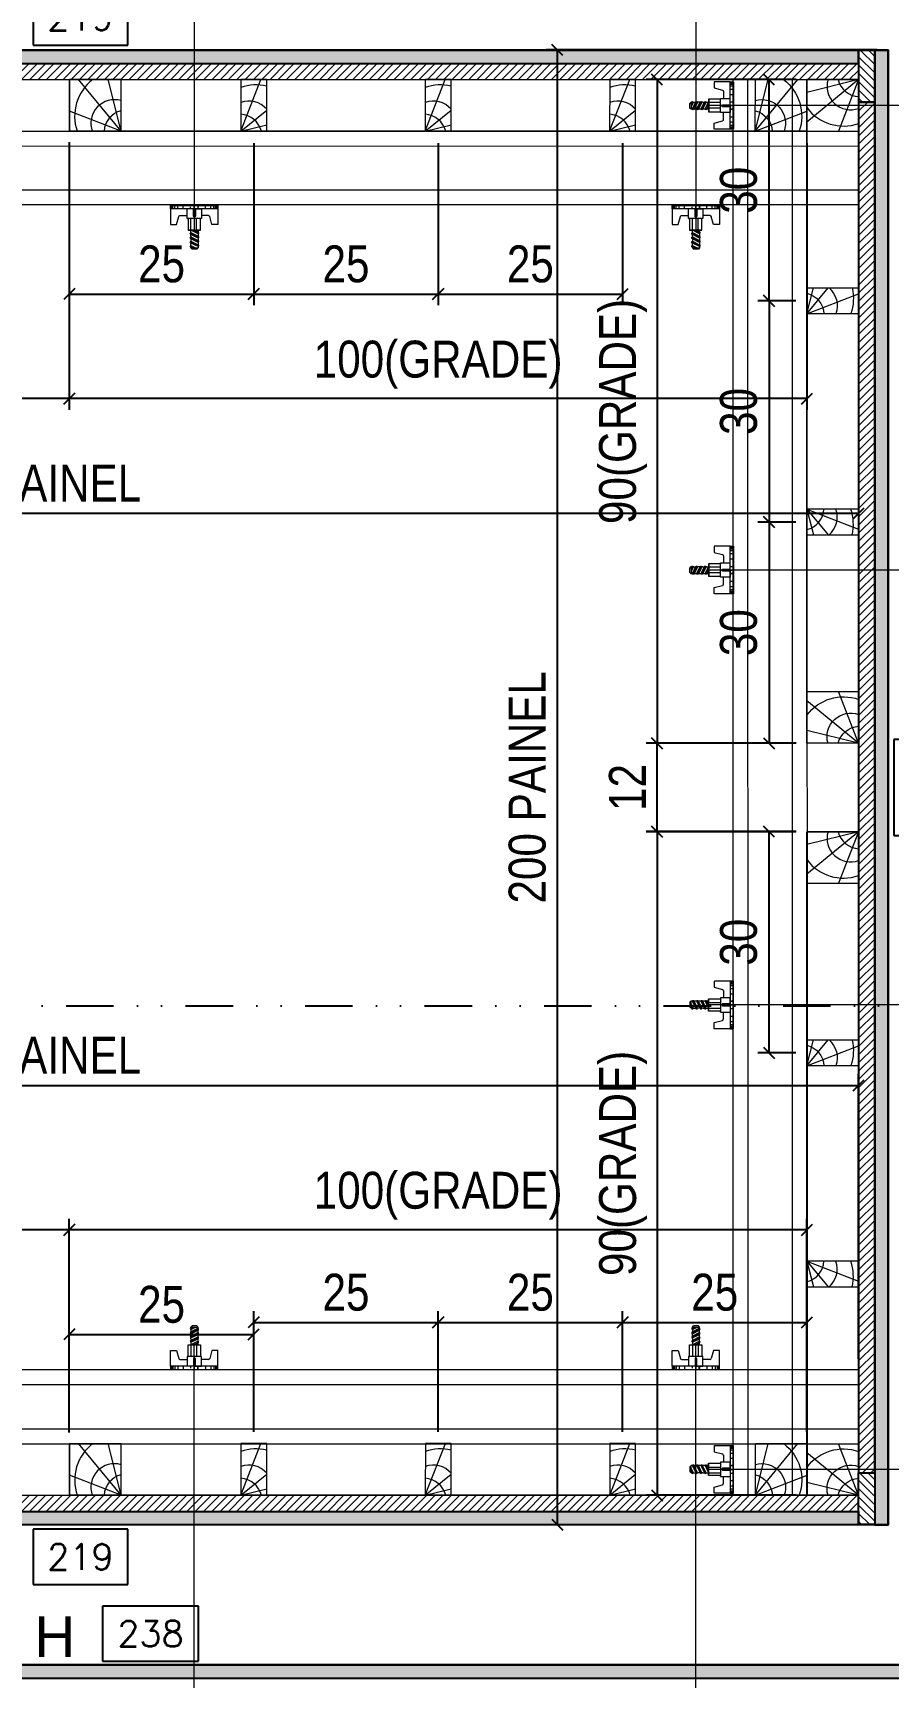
# Model space of a CAD drawing. Extents: x 13741 to 27878, y -21631 to 6985.
# Drawn here: x 15084.7 to 15309.8, y -8618.2 to -8185.3 of the extents above; entities that cross this region are included whole.
import ezdxf
from ezdxf.enums import TextEntityAlignment as Align

# ---------------------------------------------------------------- set-up
doc = ezdxf.new("R2010")
doc.units = 0
doc.linetypes.add('DIVIDE2', pattern=[0.625, 0.25, -0.125, 0, -0.125, 0, -0.125])
for name, color, linetype in [('CHAPA', 1, 'Continuous'), ('COTA', 241, 'Continuous'), ('F-PILARES-S', 170, 'Continuous'), ('MEIO_PONT', 93, 'Continuous'), ('Nível', 160, 'Continuous'), ('SARRAFO', 251, 'Continuous'), ('TEXTO_GERAL', 7, 'Continuous')]:
    doc.layers.add(name, color=color, linetype=linetype)
for name, color, linetype, lineweight in [('Hachura', 251, 'Continuous', 9), ('Madeira', 126, 'Continuous', 18), ('Perfil Metálico', 224, 'Continuous', 18)]:
    doc.layers.add(name, color=color, linetype=linetype, lineweight=lineweight)
doc.styles.add('ARIAL', font='arial.ttf')
doc.styles.add('COTA TECNICA 2X', font='techl___.ttf', dxfattribs={"height": 10})
doc.styles.add('ROMANS', font='romans.shx')
doc.dimstyles.new('SECAO PILAR', dxfattribs={"dimtxt": 10, "dimasz": 3, "dimexe": 3, "dimexo": 3, "dimgap": 3, "dimtad": 1, "dimdec": 1, "dimlfac": 0.5, "dimzin": 12, "dimdsep": 46, "dimtxsty": 'COTA TECNICA 2X', "dimblk1": 'OBLIQUE', "dimblk2": 'OBLIQUE', "dimsah": 1, "dimcen": 0.9, "dimclrd": 256, "dimclre": 256, "dimclrt": 256, "dimadec": 1, "dimazin": 3, "dimtfac": 1, "dimtdec": 1, "dimtmove": 0, "dimatfit": 3, "dimfxl": 1, "dimtolj": 1, "dimtzin": 12, "dimarcsym": 0})
doc.dimstyles.new('SECÇÃO 2', dxfattribs={"dimtxt": 7, "dimasz": 6, "dimexe": 0.18, "dimexo": 2, "dimgap": -4, "dimtad": 3, "dimdec": 1, "dimlfac": 0.5, "dimzin": 12, "dimdsep": 46, "dimtxsty": 'ROMANS', "dimblk": 'ARCHTICK', "dimcen": 0.09, "dimse1": 1, "dimse2": 1, "dimsd1": 1, "dimsd2": 1, "dimclrd": 180, "dimclre": 5, "dimclrt": 1, "dimadec": 0, "dimazin": 3, "dimtfac": 1, "dimtdec": 1, "dimtofl": 0, "dimtmove": 0, "dimatfit": 3, "dimldrblk": 'ARCHTICK', "dimfxl": 1, "dimtolj": 1, "dimtzin": 0, "dimarcsym": 0})
pattern_1 = [(45, (7214.9606, 1533.2216), (-1.122532, 1.122532), [])]
pattern_2 = [(315, (23103.3519, -10607.3856), (1.12253202, 1.12253202), [])]

# ---------------------------------------------------------------- blocks, each defined once
blk = doc.blocks.new('*D292')
at = {"layer": 'COTA', "color": 180, "lineweight": -2, "transparency": 16777216}
for p, q in [((23223.6, -159.29), (23197.93, -159.29)), ((23197.93, -159.29), (23197.93, -174.29)), ((23223.6, -174.29), (23223.6, -159.29)), ((23197.93, -174.29), (23223.6, -174.29))]:
    blk.add_line(p, q, dxfattribs=at)
at = {"layer": 'Defpoints', "color": 0, "transparency": 16777216}
for p in [(22991.77, -175.61), (22991.77, -178.29), (23429.77, -175.61)]:
    blk.add_point(p, dxfattribs=at)
at = {"layer": 'COTA', "color": 1, "transparency": 16777216, "insert": (23210.77, -166.79), "char_height": 7, "attachment_point": 5, "style": 'ROMANS'}
blk.add_mtext('\\A1;219', dxfattribs=at)
blk = doc.blocks.new('_ArchTick')
at = {"color": 0, "linetype": 'ByBlock', "const_width": 0.15}
blk.add_lwpolyline([(-0.5, -0.5), (0.5, 0.5)], dxfattribs=at)
blk = doc.blocks.new('*D294')
at = {"layer": 'COTA', "color": 180, "lineweight": -2, "transparency": 16777216}
for p, q in [((23446.3, -362.61), (23431.3, -362.61)), ((23431.3, -362.61), (23431.3, -388.61)), ((23446.3, -388.61), (23446.3, -362.61)), ((23431.3, -388.61), (23446.3, -388.61))]:
    blk.add_line(p, q, dxfattribs=at)
at = {"layer": 'Defpoints', "color": 0, "transparency": 16777216}
for p in [(23429.77, -175.61), (23429.77, -575.61), (23450.3, -575.61)]:
    blk.add_point(p, dxfattribs=at)
at = {"layer": 'COTA', "color": 1, "transparency": 16777216, "insert": (23438.8, -375.61), "char_height": 7, "attachment_point": 5, "rotation": 90, "style": 'ROMANS'}
blk.add_mtext('\\A1;200', dxfattribs=at)
blk = doc.blocks.new('*D296')
at = {"layer": 'COTA', "color": 180, "lineweight": -2, "transparency": 16777216}
for p, q in [((23242.77, -597.65), (23216.77, -597.65)), ((23216.77, -597.65), (23216.77, -612.65)), ((23242.77, -612.65), (23242.77, -597.65)), ((23216.77, -612.65), (23242.77, -612.65))]:
    blk.add_line(p, q, dxfattribs=at)
at = {"layer": 'Defpoints', "color": 0, "transparency": 16777216}
for p in [(22991.77, -613.61), (23467.77, -613.61), (23467.77, -616.65)]:
    blk.add_point(p, dxfattribs=at)
at = {"layer": 'COTA', "color": 1, "transparency": 16777216, "insert": (23229.77, -605.15), "char_height": 7, "attachment_point": 5, "style": 'ROMANS'}
blk.add_mtext('\\A1;238', dxfattribs=at)
blk = doc.blocks.new('*D297')
at = {"layer": 'COTA', "color": 180, "lineweight": -2, "transparency": 16777216}
for p, q in [((23223.6, -576.81), (23197.93, -576.81)), ((23197.93, -576.81), (23197.93, -591.81)), ((23223.6, -591.81), (23223.6, -576.81)), ((23197.93, -591.81), (23223.6, -591.81))]:
    blk.add_line(p, q, dxfattribs=at)
at = {"layer": 'Defpoints', "color": 0, "transparency": 16777216}
for p in [(22991.77, -575.61), (23429.77, -575.61), (23429.77, -595.81)]:
    blk.add_point(p, dxfattribs=at)
at = {"layer": 'COTA', "color": 1, "transparency": 16777216, "insert": (23210.77, -584.31), "char_height": 7, "attachment_point": 5, "style": 'ROMANS'}
blk.add_mtext('\\A1;219', dxfattribs=at)
blk = doc.blocks.new('PONTALETE')
at = {"layer": 'Madeira'}
for q in [(2.71, 7), (7, 5.76), (7, 1.74)]:
    blk.add_line((0, 0), q, dxfattribs=at)
blk.add_lwpolyline([(0, 0), (7, 0), (7, 7), (0, 7)], close=True, dxfattribs=at)
for centre, radius, start, end in [((2.04, 0.06), 6.23, 37.2818, 109.0913), ((1.09, 0.9), 3.19, 343.603, 109.9847), ((-0.21, -0.78), 3.09, 14.6322, 86.0383)]:
    blk.add_arc(centre, radius, start, end, dxfattribs=at)
blk = doc.blocks.new('MEIO PONTALETE')
at = {"layer": 'Madeira'}
for q in [(2.71, 7), (3.5, 2.88), (3.5, 0.87)]:
    blk.add_line((0, 0), q, dxfattribs=at)
blk.add_lwpolyline([(0, 0), (3.5, 0), (3.5, 7), (0, 7)], close=True, dxfattribs=at)
for centre, radius, start, end in [((2.04, 0.06), 6.23, 76.4499, 109.0913), ((1.09, 0.9), 3.19, 40.9063, 109.9847), ((-0.21, -0.78), 3.09, 14.6322, 86.0383)]:
    blk.add_arc(centre, radius, start, end, dxfattribs=at)
blk = doc.blocks.new('_Oblique')
at = {"color": 0, "linetype": 'ByBlock', "lineweight": -2}
blk.add_line((-0.5, -0.5), (0.5, 0.5), dxfattribs=at)
blk = doc.blocks.new('*D847')
at = {"layer": 'COTA', "lineweight": -2, "transparency": 16777216}
for p, q in [((50.12, 558.99), (50.12, 455.37)), ((502.22, 538.98), (502.22, 455.37)), ((50.12, 458.37), (502.22, 458.37))]:
    blk.add_line(p, q, dxfattribs=at)
at = {"layer": 'Defpoints', "color": 0, "transparency": 16777216}
for p in [(50.12, 561.99), (502.22, 541.98), (502.22, 458.37)]:
    blk.add_point(p, dxfattribs=at)
at = {"layer": 'COTA', "lineweight": -2, "transparency": 16777216, "xscale": 3, "yscale": 3, "zscale": 3, "rotation": 180}
blk.add_blockref('_Oblique', (50.12, 458.37), dxfattribs=at)
at = {"layer": 'COTA', "lineweight": -2, "transparency": 16777216, "xscale": 3, "yscale": 3, "zscale": 3}
blk.add_blockref('_Oblique', (502.22, 458.37), dxfattribs=at)
at = {"layer": 'COTA', "transparency": 16777216, "insert": (276.17, 466.47), "char_height": 10, "attachment_point": 5, "style": 'COTA TECNICA 2X'}
blk.add_mtext('\\A1;226 PAINEL', dxfattribs=at)
blk = doc.blocks.new('*D852')
at = {"layer": 'COTA', "lineweight": -2, "transparency": 16777216}
for p, q in [((288.19, 558.76), (288.19, 514.83)), ((338.21, 558.75), (338.21, 514.83)), ((288.19, 517.83), (338.21, 517.83))]:
    blk.add_line(p, q, dxfattribs=at)
at = {"layer": 'Defpoints', "color": 0, "transparency": 16777216}
for p in [(288.19, 561.76), (338.21, 561.75), (338.21, 517.83)]:
    blk.add_point(p, dxfattribs=at)
at = {"layer": 'COTA', "lineweight": -2, "transparency": 16777216, "xscale": 3, "yscale": 3, "zscale": 3, "rotation": 180}
blk.add_blockref('_Oblique', (288.19, 517.83), dxfattribs=at)
at = {"layer": 'COTA', "lineweight": -2, "transparency": 16777216, "xscale": 3, "yscale": 3, "zscale": 3}
blk.add_blockref('_Oblique', (338.21, 517.83), dxfattribs=at)
at = {"layer": 'COTA', "transparency": 16777216, "insert": (313.2, 525.94), "char_height": 10, "attachment_point": 5, "style": 'COTA TECNICA 2X'}
blk.add_mtext('\\A1;25', dxfattribs=at)
blk = doc.blocks.new('*D853')
at = {"layer": 'COTA', "lineweight": -2, "transparency": 16777216}
for p, q in [((338.21, 558.75), (338.21, 514.83)), ((388.21, 558.75), (388.21, 514.83)), ((338.21, 517.83), (388.21, 517.83))]:
    blk.add_line(p, q, dxfattribs=at)
at = {"layer": 'Defpoints', "color": 0, "transparency": 16777216}
for p in [(338.21, 561.75), (388.21, 561.75), (388.21, 517.83)]:
    blk.add_point(p, dxfattribs=at)
at = {"layer": 'COTA', "lineweight": -2, "transparency": 16777216, "xscale": 3, "yscale": 3, "zscale": 3, "rotation": 180}
blk.add_blockref('_Oblique', (338.21, 517.83), dxfattribs=at)
at = {"layer": 'COTA', "lineweight": -2, "transparency": 16777216, "xscale": 3, "yscale": 3, "zscale": 3}
blk.add_blockref('_Oblique', (388.21, 517.83), dxfattribs=at)
at = {"layer": 'COTA', "transparency": 16777216, "insert": (363.21, 525.94), "char_height": 10, "attachment_point": 5, "style": 'COTA TECNICA 2X'}
blk.add_mtext('\\A1;25', dxfattribs=at)
blk = doc.blocks.new('*D854')
at = {"layer": 'COTA', "lineweight": -2, "transparency": 16777216}
for p, q in [((388.21, 558.75), (388.21, 514.83)), ((438.21, 558.75), (438.21, 514.83)), ((388.21, 517.83), (438.21, 517.83))]:
    blk.add_line(p, q, dxfattribs=at)
at = {"layer": 'Defpoints', "color": 0, "transparency": 16777216}
for p in [(388.21, 561.75), (438.21, 561.75), (438.21, 517.83)]:
    blk.add_point(p, dxfattribs=at)
at = {"layer": 'COTA', "lineweight": -2, "transparency": 16777216, "xscale": 3, "yscale": 3, "zscale": 3, "rotation": 180}
blk.add_blockref('_Oblique', (388.21, 517.83), dxfattribs=at)
at = {"layer": 'COTA', "lineweight": -2, "transparency": 16777216, "xscale": 3, "yscale": 3, "zscale": 3}
blk.add_blockref('_Oblique', (438.21, 517.83), dxfattribs=at)
at = {"layer": 'COTA', "transparency": 16777216, "insert": (413.21, 525.94), "char_height": 10, "attachment_point": 5, "style": 'COTA TECNICA 2X'}
blk.add_mtext('\\A1;25', dxfattribs=at)
blk = doc.blocks.new('*D855')
at = {"layer": 'COTA', "lineweight": -2, "transparency": 16777216}
for p, q in [((288.19, 558.76), (288.19, 486.45)), ((488.2, 558.74), (488.2, 486.45)), ((488.2, 489.45), (288.19, 489.45))]:
    blk.add_line(p, q, dxfattribs=at)
at = {"layer": 'Defpoints', "color": 0, "transparency": 16777216}
for p in [(288.19, 561.76), (488.2, 561.74), (288.19, 489.45)]:
    blk.add_point(p, dxfattribs=at)
at = {"layer": 'COTA', "lineweight": -2, "transparency": 16777216, "xscale": 3, "yscale": 3, "zscale": 3, "rotation": 180}
blk.add_blockref('_Oblique', (288.19, 489.45), dxfattribs=at)
at = {"layer": 'COTA', "lineweight": -2, "transparency": 16777216, "xscale": 3, "yscale": 3, "zscale": 3}
blk.add_blockref('_Oblique', (488.2, 489.45), dxfattribs=at)
at = {"layer": 'COTA', "transparency": 16777216, "insert": (388.19, 498.67), "char_height": 10, "attachment_point": 5, "style": 'COTA TECNICA 2X'}
blk.add_mtext('\\A1;100(GRADE)', dxfattribs=at)
blk = doc.blocks.new('*D301')
at = {"layer": 'COTA', "lineweight": -2, "transparency": 16777216}
for p, q in [((23169.75, -200.58), (23169.75, -273.14)), ((23207.74, -200.61), (23207.74, -273.14)), ((23207.74, -270.14), (23169.75, -270.14))]:
    blk.add_line(p, q, dxfattribs=at)
at = {"layer": 'Defpoints', "color": 0, "transparency": 16777216}
for p in [(23169.75, -197.58), (23207.74, -197.61), (23169.75, -270.14)]:
    blk.add_point(p, dxfattribs=at)
at = {"layer": 'COTA', "lineweight": -2, "transparency": 16777216, "xscale": 3, "yscale": 3, "zscale": 3, "rotation": 180}
blk.add_blockref('_Oblique', (23169.75, -270.14), dxfattribs=at)
at = {"layer": 'COTA', "lineweight": -2, "transparency": 16777216, "xscale": 3, "yscale": 3, "zscale": 3}
blk.add_blockref('_Oblique', (23207.74, -270.14), dxfattribs=at)
at = {"layer": 'COTA', "transparency": 16777216, "insert": (23188.74, -262.06), "char_height": 10, "attachment_point": 5, "style": 'COTA TECNICA 2X'}
blk.add_mtext('\\A1;19', dxfattribs=at)
blk = doc.blocks.new('*D867')
at = {"layer": 'COTA', "lineweight": -2, "transparency": 16777216}
for p, q in [((50.12, 208.98), (50.12, 306.18)), ((502.22, 228.98), (502.22, 306.18)), ((50.12, 303.18), (502.22, 303.18))]:
    blk.add_line(p, q, dxfattribs=at)
at = {"layer": 'Defpoints', "color": 0, "transparency": 16777216}
for p in [(502.22, 303.18), (502.22, 225.98), (50.12, 205.98)]:
    blk.add_point(p, dxfattribs=at)
at = {"layer": 'COTA', "lineweight": -2, "transparency": 16777216, "xscale": 3, "yscale": 3, "zscale": 3, "rotation": 180}
blk.add_blockref('_Oblique', (50.12, 303.18), dxfattribs=at)
at = {"layer": 'COTA', "lineweight": -2, "transparency": 16777216, "xscale": 3, "yscale": 3, "zscale": 3}
blk.add_blockref('_Oblique', (502.22, 303.18), dxfattribs=at)
at = {"layer": 'COTA', "transparency": 16777216, "insert": (276.17, 311.28), "char_height": 10, "attachment_point": 5, "style": 'COTA TECNICA 2X'}
blk.add_mtext('\\A1;226 PAINEL', dxfattribs=at)
blk = doc.blocks.new('*D873')
at = {"layer": 'COTA', "lineweight": -2, "transparency": 16777216}
for p, q in [((288.19, 209.21), (288.19, 238.61)), ((338.21, 209.21), (338.21, 238.61)), ((288.19, 235.61), (338.21, 235.61))]:
    blk.add_line(p, q, dxfattribs=at)
at = {"layer": 'Defpoints', "color": 0, "transparency": 16777216}
for p in [(338.21, 235.61), (288.19, 206.21), (338.21, 206.21)]:
    blk.add_point(p, dxfattribs=at)
at = {"layer": 'COTA', "lineweight": -2, "transparency": 16777216, "xscale": 3, "yscale": 3, "zscale": 3, "rotation": 180}
blk.add_blockref('_Oblique', (288.19, 235.61), dxfattribs=at)
at = {"layer": 'COTA', "lineweight": -2, "transparency": 16777216, "xscale": 3, "yscale": 3, "zscale": 3}
blk.add_blockref('_Oblique', (338.21, 235.61), dxfattribs=at)
at = {"layer": 'COTA', "transparency": 16777216, "insert": (313.2, 243.72), "char_height": 10, "attachment_point": 5, "style": 'COTA TECNICA 2X'}
blk.add_mtext('\\A1;25', dxfattribs=at)
blk = doc.blocks.new('*D874')
at = {"layer": 'COTA', "lineweight": -2, "transparency": 16777216}
for p, q in [((338.21, 209.21), (338.21, 241.89)), ((388.21, 209.21), (388.21, 241.89)), ((338.21, 238.89), (388.21, 238.89))]:
    blk.add_line(p, q, dxfattribs=at)
at = {"layer": 'Defpoints', "color": 0, "transparency": 16777216}
for p in [(388.21, 238.89), (338.21, 206.21), (388.21, 206.21)]:
    blk.add_point(p, dxfattribs=at)
at = {"layer": 'COTA', "lineweight": -2, "transparency": 16777216, "xscale": 3, "yscale": 3, "zscale": 3, "rotation": 180}
blk.add_blockref('_Oblique', (338.21, 238.89), dxfattribs=at)
at = {"layer": 'COTA', "lineweight": -2, "transparency": 16777216, "xscale": 3, "yscale": 3, "zscale": 3}
blk.add_blockref('_Oblique', (388.21, 238.89), dxfattribs=at)
at = {"layer": 'COTA', "transparency": 16777216, "insert": (363.21, 247), "char_height": 10, "attachment_point": 5, "style": 'COTA TECNICA 2X'}
blk.add_mtext('\\A1;25', dxfattribs=at)
blk = doc.blocks.new('*D875')
at = {"layer": 'COTA', "lineweight": -2, "transparency": 16777216}
for p, q in [((388.21, 209.21), (388.21, 241.89)), ((438.21, 209.21), (438.21, 241.89)), ((388.21, 238.89), (438.21, 238.89))]:
    blk.add_line(p, q, dxfattribs=at)
at = {"layer": 'Defpoints', "color": 0, "transparency": 16777216}
for p in [(438.21, 238.89), (388.21, 206.21), (438.21, 206.21)]:
    blk.add_point(p, dxfattribs=at)
at = {"layer": 'COTA', "lineweight": -2, "transparency": 16777216, "xscale": 3, "yscale": 3, "zscale": 3, "rotation": 180}
blk.add_blockref('_Oblique', (388.21, 238.89), dxfattribs=at)
at = {"layer": 'COTA', "lineweight": -2, "transparency": 16777216, "xscale": 3, "yscale": 3, "zscale": 3}
blk.add_blockref('_Oblique', (438.21, 238.89), dxfattribs=at)
at = {"layer": 'COTA', "transparency": 16777216, "insert": (413.21, 247), "char_height": 10, "attachment_point": 5, "style": 'COTA TECNICA 2X'}
blk.add_mtext('\\A1;25', dxfattribs=at)
blk = doc.blocks.new('*D876')
at = {"layer": 'COTA', "lineweight": -2, "transparency": 16777216}
for p, q in [((288.19, 209.21), (288.19, 266.99)), ((488.2, 263.99), (288.19, 263.99)), ((488.2, 209.23), (488.2, 266.99))]:
    blk.add_line(p, q, dxfattribs=at)
at = {"layer": 'Defpoints', "color": 0, "transparency": 16777216}
for p in [(288.19, 263.99), (288.19, 206.21), (488.2, 206.23)]:
    blk.add_point(p, dxfattribs=at)
at = {"layer": 'COTA', "lineweight": -2, "transparency": 16777216, "xscale": 3, "yscale": 3, "zscale": 3, "rotation": 180}
blk.add_blockref('_Oblique', (288.19, 263.99), dxfattribs=at)
at = {"layer": 'COTA', "lineweight": -2, "transparency": 16777216, "xscale": 3, "yscale": 3, "zscale": 3}
blk.add_blockref('_Oblique', (488.2, 263.99), dxfattribs=at)
at = {"layer": 'COTA', "transparency": 16777216, "insert": (388.19, 273.22), "char_height": 10, "attachment_point": 5, "style": 'COTA TECNICA 2X'}
blk.add_mtext('\\A1;100(GRADE)', dxfattribs=at)
blk = doc.blocks.new('*D877')
at = {"layer": 'COTA', "lineweight": -2, "transparency": 16777216}
for p, q in [((438.21, 209.21), (438.21, 241.89)), ((488.2, 209.27), (488.2, 241.89)), ((438.21, 238.89), (488.2, 238.89))]:
    blk.add_line(p, q, dxfattribs=at)
at = {"layer": 'Defpoints', "color": 0, "transparency": 16777216}
for p in [(488.2, 238.89), (438.21, 206.21), (488.2, 206.27)]:
    blk.add_point(p, dxfattribs=at)
at = {"layer": 'COTA', "lineweight": -2, "transparency": 16777216, "xscale": 3, "yscale": 3, "zscale": 3, "rotation": 180}
blk.add_blockref('_Oblique', (438.21, 238.89), dxfattribs=at)
at = {"layer": 'COTA', "lineweight": -2, "transparency": 16777216, "xscale": 3, "yscale": 3, "zscale": 3}
blk.add_blockref('_Oblique', (488.2, 238.89), dxfattribs=at)
at = {"layer": 'COTA', "transparency": 16777216, "insert": (463.2, 247), "char_height": 10, "attachment_point": 5, "style": 'COTA TECNICA 2X'}
blk.add_mtext('\\A1;25', dxfattribs=at)
blk = doc.blocks.new('*D878')
at = {"layer": 'COTA', "lineweight": -2, "transparency": 16777216}
for p, q in [((250.19, 208.95), (250.19, 266.99)), ((288.19, 263.99), (250.19, 263.99)), ((288.19, 208.98), (288.19, 266.99))]:
    blk.add_line(p, q, dxfattribs=at)
at = {"layer": 'Defpoints', "color": 0, "transparency": 16777216}
for p in [(250.19, 263.99), (250.19, 205.95), (288.19, 205.98)]:
    blk.add_point(p, dxfattribs=at)
at = {"layer": 'COTA', "lineweight": -2, "transparency": 16777216, "xscale": 3, "yscale": 3, "zscale": 3, "rotation": 180}
blk.add_blockref('_Oblique', (250.19, 263.99), dxfattribs=at)
at = {"layer": 'COTA', "lineweight": -2, "transparency": 16777216, "xscale": 3, "yscale": 3, "zscale": 3}
blk.add_blockref('_Oblique', (288.19, 263.99), dxfattribs=at)
at = {"layer": 'COTA', "transparency": 16777216, "insert": (269.19, 272.08), "char_height": 10, "attachment_point": 5, "style": 'COTA TECNICA 2X'}
blk.add_mtext('\\A1;19', dxfattribs=at)
blk = doc.blocks.new('*D892')
at = {"layer": 'COTA', "lineweight": -2, "transparency": 16777216}
for p, q in [((485.26, 575.98), (444.58, 575.98)), ((447.58, 575.98), (447.58, 395.98)), ((485.24, 395.98), (444.58, 395.98))]:
    blk.add_line(p, q, dxfattribs=at)
at = {"layer": 'Defpoints', "color": 0, "transparency": 16777216}
for p in [(488.26, 575.98), (447.58, 395.98), (488.24, 395.98)]:
    blk.add_point(p, dxfattribs=at)
at = {"layer": 'COTA', "lineweight": -2, "transparency": 16777216, "xscale": 3, "yscale": 3, "zscale": 3}
for p, rotation in [((447.58, 575.98), 90), ((447.58, 395.98), 270)]:
    blk.add_blockref('_Oblique', p, dxfattribs=dict(at, rotation=rotation))
at = {"layer": 'COTA', "transparency": 16777216, "insert": (438.35, 485.98), "char_height": 10, "attachment_point": 5, "rotation": 90, "style": 'COTA TECNICA 2X'}
blk.add_mtext('\\A1;90(GRADE)', dxfattribs=at)
blk = doc.blocks.new('*D893')
at = {"layer": 'COTA', "lineweight": -2, "transparency": 16777216}
for p, q in [((485.25, 575.98), (474.92, 575.98)), ((477.92, 515.98), (477.92, 575.98)), ((485.22, 515.98), (474.92, 515.98))]:
    blk.add_line(p, q, dxfattribs=at)
at = {"layer": 'Defpoints', "color": 0, "transparency": 16777216}
for p in [(477.92, 575.98), (488.25, 575.98), (488.22, 515.98)]:
    blk.add_point(p, dxfattribs=at)
at = {"layer": 'COTA', "lineweight": -2, "transparency": 16777216, "xscale": 3, "yscale": 3, "zscale": 3}
for p, rotation in [((477.92, 575.98), 90), ((477.92, 515.98), 270)]:
    blk.add_blockref('_Oblique', p, dxfattribs=dict(at, rotation=rotation))
at = {"layer": 'COTA', "transparency": 16777216, "insert": (469.7, 545.98), "char_height": 10, "attachment_point": 5, "rotation": 90, "style": 'COTA TECNICA 2X'}
blk.add_mtext('\\A1;30', dxfattribs=at)
blk = doc.blocks.new('*D302')
at = {"layer": 'COTA', "lineweight": -2, "transparency": 16777216}
for p, q in [((23404.77, -243.61), (23394.48, -243.61)), ((23397.48, -243.61), (23397.48, -303.61)), ((23404.77, -303.61), (23394.48, -303.61))]:
    blk.add_line(p, q, dxfattribs=at)
at = {"layer": 'Defpoints', "color": 0, "transparency": 16777216}
for p in [(23407.77, -243.61), (23397.48, -303.61), (23407.77, -303.61)]:
    blk.add_point(p, dxfattribs=at)
at = {"layer": 'COTA', "lineweight": -2, "transparency": 16777216, "xscale": 3, "yscale": 3, "zscale": 3}
for p, rotation in [((23397.48, -243.61), 90), ((23397.48, -303.61), 270)]:
    blk.add_blockref('_Oblique', p, dxfattribs=dict(at, rotation=rotation))
at = {"layer": 'COTA', "transparency": 16777216, "insert": (23389.26, -273.61), "char_height": 10, "attachment_point": 5, "rotation": 90, "style": 'COTA TECNICA 2X'}
blk.add_mtext('\\A1;30', dxfattribs=at)
blk = doc.blocks.new('*D303')
at = {"layer": 'COTA', "lineweight": -2, "transparency": 16777216}
for p, q in [((23404.77, -303.61), (23394.48, -303.61)), ((23397.48, -303.61), (23397.48, -363.61)), ((23404.78, -363.61), (23394.48, -363.61))]:
    blk.add_line(p, q, dxfattribs=at)
at = {"layer": 'Defpoints', "color": 0, "transparency": 16777216}
for p in [(23407.77, -303.61), (23397.48, -363.61), (23407.78, -363.61)]:
    blk.add_point(p, dxfattribs=at)
at = {"layer": 'COTA', "lineweight": -2, "transparency": 16777216, "xscale": 3, "yscale": 3, "zscale": 3}
for p, rotation in [((23397.48, -303.61), 90), ((23397.48, -363.61), 270)]:
    blk.add_blockref('_Oblique', p, dxfattribs=dict(at, rotation=rotation))
at = {"layer": 'COTA', "transparency": 16777216, "insert": (23389.26, -333.61), "char_height": 10, "attachment_point": 5, "rotation": 90, "style": 'COTA TECNICA 2X'}
blk.add_mtext('\\A1;30', dxfattribs=at)
blk = doc.blocks.new('*D894')
at = {"layer": 'COTA', "lineweight": -2, "transparency": 16777216}
for p, q in [((485.27, 372), (444.58, 372)), ((447.58, 372), (447.58, 192)), ((485.24, 192), (444.58, 192))]:
    blk.add_line(p, q, dxfattribs=at)
at = {"layer": 'Defpoints', "color": 0, "transparency": 16777216}
for p in [(488.27, 372), (447.58, 192), (488.24, 192)]:
    blk.add_point(p, dxfattribs=at)
at = {"layer": 'COTA', "lineweight": -2, "transparency": 16777216, "xscale": 3, "yscale": 3, "zscale": 3}
for p, rotation in [((447.58, 372), 90), ((447.58, 192), 270)]:
    blk.add_blockref('_Oblique', p, dxfattribs=dict(at, rotation=rotation))
at = {"layer": 'COTA', "transparency": 16777216, "insert": (438.36, 282), "char_height": 10, "attachment_point": 5, "rotation": 90, "style": 'COTA TECNICA 2X'}
blk.add_mtext('\\A1;90(GRADE)', dxfattribs=at)
blk = doc.blocks.new('*D895')
at = {"layer": 'COTA', "lineweight": -2, "transparency": 16777216}
for p, q in [((485.25, 372), (474.93, 372)), ((477.93, 312), (477.93, 372)), ((485.22, 312), (474.93, 312))]:
    blk.add_line(p, q, dxfattribs=at)
at = {"layer": 'Defpoints', "color": 0, "transparency": 16777216}
for p in [(477.93, 372), (488.25, 372), (488.22, 312)]:
    blk.add_point(p, dxfattribs=at)
at = {"layer": 'COTA', "lineweight": -2, "transparency": 16777216, "xscale": 3, "yscale": 3, "zscale": 3}
for p, rotation in [((477.93, 372), 90), ((477.93, 312), 270)]:
    blk.add_blockref('_Oblique', p, dxfattribs=dict(at, rotation=rotation))
at = {"layer": 'COTA', "transparency": 16777216, "insert": (469.71, 342), "char_height": 10, "attachment_point": 5, "rotation": 90, "style": 'COTA TECNICA 2X'}
blk.add_mtext('\\A1;30', dxfattribs=at)
blk = doc.blocks.new('*D911')
at = {"layer": 'COTA', "lineweight": -2, "transparency": 16777216}
for p, q in [((485.22, 515.98), (474.92, 515.98)), ((477.92, 515.98), (477.92, 455.98)), ((485.22, 455.98), (474.92, 455.98))]:
    blk.add_line(p, q, dxfattribs=at)
at = {"layer": 'Defpoints', "color": 0, "transparency": 16777216}
for p in [(488.22, 515.98), (477.92, 455.98), (488.22, 455.98)]:
    blk.add_point(p, dxfattribs=at)
at = {"layer": 'COTA', "lineweight": -2, "transparency": 16777216, "xscale": 3, "yscale": 3, "zscale": 3}
for p, rotation in [((477.92, 515.98), 90), ((477.92, 455.98), 270)]:
    blk.add_blockref('_Oblique', p, dxfattribs=dict(at, rotation=rotation))
at = {"layer": 'COTA', "transparency": 16777216, "insert": (469.7, 485.98), "char_height": 10, "attachment_point": 5, "rotation": 90, "style": 'COTA TECNICA 2X'}
blk.add_mtext('\\A1;30', dxfattribs=at)
blk = doc.blocks.new('*D907')
at = {"layer": 'COTA', "lineweight": -2, "transparency": 16777216}
for p, q in [((485.22, 455.98), (474.92, 455.98)), ((477.92, 455.98), (477.92, 395.98)), ((485.22, 395.98), (474.92, 395.98))]:
    blk.add_line(p, q, dxfattribs=at)
at = {"layer": 'Defpoints', "color": 0, "transparency": 16777216}
for p in [(488.22, 455.98), (477.92, 395.98), (488.22, 395.98)]:
    blk.add_point(p, dxfattribs=at)
at = {"layer": 'COTA', "lineweight": -2, "transparency": 16777216, "xscale": 3, "yscale": 3, "zscale": 3}
for p, rotation in [((477.92, 455.98), 90), ((477.92, 395.98), 270)]:
    blk.add_blockref('_Oblique', p, dxfattribs=dict(at, rotation=rotation))
at = {"layer": 'COTA', "transparency": 16777216, "insert": (469.7, 425.98), "char_height": 10, "attachment_point": 5, "rotation": 90, "style": 'COTA TECNICA 2X'}
blk.add_mtext('\\A1;30', dxfattribs=at)
blk = doc.blocks.new('*D304')
at = {"layer": 'COTA', "lineweight": -2, "transparency": 16777216}
for p, q in [((23404.78, -363.61), (23364.13, -363.61)), ((23367.13, -387.61), (23367.13, -363.61)), ((23404.78, -387.61), (23364.13, -387.61))]:
    blk.add_line(p, q, dxfattribs=at)
at = {"layer": 'Defpoints', "color": 0, "transparency": 16777216}
for p in [(23367.13, -363.61), (23407.78, -363.61), (23407.78, -387.61)]:
    blk.add_point(p, dxfattribs=at)
at = {"layer": 'COTA', "lineweight": -2, "transparency": 16777216, "xscale": 3, "yscale": 3, "zscale": 3}
for p, rotation in [((23367.13, -363.61), 90), ((23367.13, -387.61), 270)]:
    blk.add_blockref('_Oblique', p, dxfattribs=dict(at, rotation=rotation))
at = {"layer": 'COTA', "transparency": 16777216, "insert": (23359.07, -375.61), "char_height": 10, "attachment_point": 5, "rotation": 90, "style": 'COTA TECNICA 2X'}
blk.add_mtext('\\A1;12', dxfattribs=at)
blk = doc.blocks.new('*D896')
at = {"layer": 'COTA', "linetype": 'ByBlock', "lineweight": -2, "transparency": 16777216}
for p, q in [((507.22, 584.06), (417.5, 584.06)), ((420.5, 584.06), (420.5, 183.98)), ((507.22, 183.98), (417.5, 183.98))]:
    blk.add_line(p, q, dxfattribs=at)
at = {"layer": 'Defpoints', "color": 0, "linetype": 'ByBlock', "transparency": 16777216}
for p in [(510.22, 584.06), (420.5, 183.98), (510.22, 183.98)]:
    blk.add_point(p, dxfattribs=at)
at = {"layer": 'COTA', "linetype": 'ByBlock', "lineweight": -2, "transparency": 16777216, "xscale": 3, "yscale": 3, "zscale": 3}
for p, rotation in [((420.5, 584.06), 90), ((420.5, 183.98), 270)]:
    blk.add_blockref('_Oblique', p, dxfattribs=dict(at, rotation=rotation))
at = {"layer": 'COTA', "linetype": 'ByBlock', "transparency": 16777216, "insert": (412.4, 384.02), "char_height": 10, "attachment_point": 5, "rotation": 90, "style": 'COTA TECNICA 2X'}
blk.add_mtext('\\A1;200 PAINEL', dxfattribs=at)
blk = doc.blocks.new('C')
at = {"layer": 'Hachura', "color": 0}
for p, q in [((0, 3.22), (0, -3.22)), ((0.45, 3.22), (0, 3.22)), ((0.46, 3.16), (0, 3.16)), ((0.46, 3.05), (0, 3.05)), ((0.46, 2.88), (0, 2.88)), ((0, 2.75), (0, -1.16)), ((0.46, 2.65), (0, 2.65)), ((0.45, -3.23), (0.45, 3.22)), ((0.45, 3.22), (2.58, 3.22)), ((2.58, 2.39), (1.47, 2.09)), ((2.58, 3.22), (2.58, 2.39)), ((0.46, 2.23), (0, 2.23)), ((0.46, 1.51), (0, 1.51)), ((0.39, 0.49), (0.17, 0.49)), ((1.74, 0.97), (0.45, 0.97)), ((1.45, 0.1), (0.45, 0.1)), ((1.35, 1.94), (1.35, 0.96)), ((1.74, -0.97), (1.74, 0.97)), ((1.74, 0.97), (1.74, 0.84)), ((1.74, 0.97), (1.74, 0.84)), ((1.74, 0.84), (3.35, 0.84)), ((3.35, 0.45), (1.74, 0.45)), ((3.32, 0.84), (3.32, -0.84)), ((3.35, 0.84), (3.35, -0.84)), ((3.68, 0.45), (3.35, 0.45)), ((3.84, -0.52), (3.35, 0.45)), ((3.35, 0.06), (3.67, -0.57)), ((3.68, 0.45), (4.16, -0.52)), ((3.72, 0.5), (4.25, -0.57)), ((4.37, -0.55), (3.83, 0.53)), ((4.15, 0.45), (3.93, 0.45)), ((4.42, -0.52), (3.93, 0.45)), ((4.15, 0.45), (4.26, 0.45)), ((4.26, 0.45), (4.74, -0.52)), ((4.3, 0.5), (4.83, -0.57)), ((4.95, -0.55), (4.41, 0.53)), ((4.51, 0.45), (4.84, 0.45)), ((5, -0.52), (4.51, 0.45)), ((4.84, 0.45), (5.32, -0.52)), ((4.88, 0.5), (5.41, -0.57)), ((5.53, -0.55), (4.99, 0.53)), ((5.58, -0.52), (5.09, 0.45)), ((5.42, 0.45), (5.09, 0.45)), ((5.58, -0.52), (5.09, 0.45)), ((5.42, 0.45), (5.74, -0.19)), ((5.46, 0.5), (5.74, -0.07)), ((5.74, 0.19), (5.57, 0.53)), ((5.74, 0.32), (5.68, 0.45)), ((5.68, 0.45), (5.74, 0.45)), ((5.74, 0.45), (5.9, 0.29)), ((5.74, 0.45), (5.74, -0.52)), ((5.9, -0.36), (5.9, 0.29)), ((0.45, 0), (0, 0)), ((0.46, -1.52), (0, -1.52)), ((0.46, -2.23), (0, -2.23)), ((0.08, -0.48), (0.29, -0.48)), ((0.29, -0.48), (0.4, -0.48)), ((0.45, 0), (0.45, -0.97)), ((0.45, -0.16), (1.45, -0.16)), ((0.45, -0.65), (0.45, -0.32)), ((0.45, -3.23), (0.45, -0.65)), ((0.45, -0.97), (1.74, -0.97)), ((1.35, -1.94), (1.35, -0.97)), ((2.58, -2.39), (1.47, -2.1)), ((3.35, -0.32), (1.74, -0.32)), ((3.35, -0.84), (1.74, -0.84)), ((3.35, -0.07), (3.58, -0.52)), ((3.35, -0.52), (3.58, -0.52)), ((3.84, -0.52), (4.16, -0.52)), ((4.42, -0.52), (4.74, -0.52)), ((4.63, -0.52), (4.74, -0.52)), ((5, -0.52), (5.32, -0.52)), ((5.58, -0.52), (5.74, -0.52)), ((5.74, -0.52), (5.9, -0.36)), ((5.74, -0.52), (5.74, -0.52)), ((0.46, -2.65), (0, -2.65)), ((0.46, -2.88), (0, -2.88)), ((0.46, -3.05), (0, -3.05)), ((0.46, -3.16), (0, -3.16)), ((0, -3.22), (2.57, -3.22)), ((2.58, -3.23), (2.58, -2.39))]:
    blk.add_line(p, q, dxfattribs=at)
for centre, radius, start, end in [((1.52, 1.94), 0.161, 104.7436, 180), ((1.44, -0.03), 0.129, 272.695, 87.305), ((3.81, 0.39), 0.143, 25.5688, 154.4312), ((4.39, 0.39), 0.143, 25.5688, 154.4312), ((4.97, 0.39), 0.143, 25.5688, 154.4312), ((5.55, 0.39), 0.143, 25.5688, 154.4312), ((0.17, -0.37), 0.174, 221.744, 317.8592), ((1.52, -1.94), 0.161, 180, 255.2564), ((3.71, -0.4), 0.174, 222.1408, 318.256), ((4.29, -0.4), 0.174, 222.1408, 318.256), ((4.87, -0.4), 0.174, 222.1408, 318.256), ((5.45, -0.4), 0.174, 222.1408, 318.256), ((5.61, -0.4), 0.174, 317.8592, 318.256)]:
    blk.add_arc(centre, radius, start, end, dxfattribs=at)
blk = doc.blocks.new('A$C036b5eaa')
at = {"layer": 'Hachura'}
h = blk.add_hatch(color=256, dxfattribs=at)
h.dxf.hatch_style = 1
h.paths.add_polyline_path([(502.22, 583.98), (50.22, 583.98), (50.22, 580.38), (502.22, 580.38)])
h = blk.add_hatch(dxfattribs=at)
h.set_pattern_fill('ANSI31', color=256, scale=0.5, angle=360, style=0)
h.set_pattern_definition(pattern_1)
h.paths.add_polyline_path([(50.22, 580.38), (50.22, 575.94), (502.22, 575.98), (502.22, 580.38)])
h = blk.add_hatch(dxfattribs=at)
h.set_pattern_fill('ANSI31', color=256, scale=0.5, angle=270, style=0)
h.set_pattern_definition(pattern_2)
h.paths.add_polyline_path([(506.62, 569.91), (502.22, 569.91), (502.22, 583.91), (506.62, 583.91)])
h = blk.add_hatch(color=256, dxfattribs=at)
h.dxf.hatch_style = 1
h.paths.add_polyline_path([(510.22, 183.98), (510.22, 583.98), (506.62, 583.98), (506.62, 183.98)])
h = blk.add_hatch(dxfattribs=at)
h.set_pattern_fill('ANSI31', color=256, scale=0.5, angle=360, style=0)
h.set_pattern_definition([(45, (7254.9606, 1526.2216), (-1.122532, 1.122532), [])])
h.paths.add_polyline_path([(502.22, 198.06), (506.62, 198.06), (506.62, 569.91), (502.22, 569.91), (502.22, 184.06), (502.22, 184.06)])
h = blk.add_hatch(dxfattribs=at)
h.set_pattern_fill('ANSI31', color=256, scale=0.5, angle=270, style=0)
h.set_pattern_definition(pattern_2)
h.paths.add_polyline_path([(506.62, 198.06), (502.22, 198.06), (502.22, 184.06), (506.62, 184.06)])
h = blk.add_hatch(dxfattribs=at)
h.set_pattern_fill('ANSI31', color=256, scale=0.5, angle=360, style=0)
h.set_pattern_definition(pattern_1)
h.paths.add_polyline_path([(50.22, 187.58), (50.22, 192.03), (502.22, 191.98), (502.22, 187.58)])
h = blk.add_hatch(color=256, dxfattribs=at)
h.dxf.hatch_style = 1
h.paths.add_polyline_path([(502.22, 187.58), (50.22, 187.58), (50.22, 183.98), (502.22, 183.98)])
h = blk.add_hatch(color=256, dxfattribs=at)
h.dxf.hatch_style = 1
h.paths.add_polyline_path([(570.22, 142.38), (570.22, 145.98), (50.22, 145.98), (50.22, 142.38)])
at = {"layer": 'CHAPA'}
for points in [[(502.22, 583.98), (50.22, 583.98), (50.22, 580.38), (502.22, 580.38)], [(506.62, 183.98), (510.22, 183.98), (510.22, 583.98), (506.62, 583.98)], [(502.22, 183.98), (50.22, 183.98), (50.22, 187.58), (502.22, 187.58)], [(570.22, 145.98), (50.22, 145.98), (50.22, 142.38), (570.22, 142.38)]]:
    blk.add_lwpolyline(points, close=True, dxfattribs=at)
at = {"layer": 'F-PILARES-S', "linetype": 'Continuous'}
blk.add_lwpolyline([(548.22, 145.98), (548.22, 621.98), (72.22, 621.98), (72.22, 583.98), (510.22, 583.98), (510.22, 183.98), (72.22, 183.98), (72.22, 145.98), (548.22, 145.98)], dxfattribs=at)
at = {"layer": 'Hachura'}
for p, q in [((322.06, 674.73), (322.07, 534.84)), ((458.06, 674.73), (458.07, 534.84)), ((601.66, 568.97), (461.25, 568.97)), ((601.66, 442.97), (461.25, 442.97)), ((601.66, 325), (461.25, 325)), ((322.06, 93.24), (322.07, 233.13)), ((458.06, 93.24), (458.07, 233.13)), ((601.66, 199), (461.25, 199))]:
    blk.add_line(p, q, dxfattribs=at)
for points in [[(50.22, 575.98), (502.22, 575.98), (502.22, 580.38), (50.22, 580.38)], [(50.22, 191.98), (502.22, 191.98), (502.22, 187.58), (50.22, 187.58)]]:
    blk.add_lwpolyline(points, close=True, dxfattribs=at)
at = {"layer": 'Madeira'}
for points in [[(288.21, 561.99), (288.22, 575.99), (488.22, 575.98), (488.2, 561.98)], [(502.22, 395.98), (488.22, 395.98), (488.22, 575.98), (502.22, 575.98)], [(502.22, 191.98), (488.22, 191.98), (488.22, 371.98), (502.22, 371.98)], [(288.22, 191.99), (288.24, 205.99), (488.23, 205.98), (488.22, 191.98)]]:
    blk.add_lwpolyline(points, close=True, dxfattribs=at)
at = {"layer": 'Perfil Metálico'}
for points in [[(468.22, 575.98), (488.22, 575.98), (488.23, 191.98), (468.23, 191.98)], [(484.23, 191.98), (472.23, 191.98), (472.22, 575.98), (484.22, 575.98)], [(0, 541.99), (0, 561.99), (502.22, 561.98), (502.22, 541.98)], [(502.22, 557.98), (502.22, 545.98), (0, 545.99), (0, 557.99)], [(0, 225.98), (0, 205.98), (502.22, 205.98), (502.22, 225.98)], [(502.22, 209.98), (502.22, 221.98), (0, 221.98), (0, 209.98)]]:
    blk.add_lwpolyline(points, close=True, dxfattribs=at)
at = {"layer": 'SARRAFO'}
for points in [[(502.22, 583.91), (502.22, 569.91), (506.62, 569.91), (506.62, 583.91)], [(502.22, 198.06), (506.62, 198.06), (506.62, 569.91), (502.22, 569.91)], [(502.22, 184.06), (502.22, 198.06), (506.62, 198.06), (506.62, 184.06)]]:
    blk.add_lwpolyline(points, close=True, dxfattribs=at)
at = {"layer": 'Hachura', "linetype": 'Continuous', "xscale": -2, "yscale": 2, "zscale": 2}
for p in [(468.25, 568.97), (468.25, 442.97)]:
    blk.add_blockref('C', p, dxfattribs=at)
at = {"layer": 'Hachura', "linetype": 'Continuous', "yscale": 2, "zscale": 2}
for p, xscale, rotation in [((322.06, 541.84), -2, 90), ((458.06, 541.84), -2, 90), ((468.25, 324.99), 2, 180), ((322.06, 226.13), 2, 90.00000000000001), ((458.06, 226.13), 2, 90.00000000000001), ((468.25, 198.99), 2, 180)]:
    blk.add_blockref('C', p, dxfattribs=dict(at, xscale=xscale, rotation=rotation))
at = {"layer": 'Madeira'}
for name, p, xscale, yscale, zscale, rotation in [('PONTALETE', (302.21, 561.98), 2, 2, 2, 89.93708930310329), ('MEIO PONTALETE', (334.71, 561.99), 1.999999997962732, 1.999999997962732, 1.999999997962732, 359.9370893031033), ('MEIO PONTALETE', (384.71, 561.99), 1.999999997962732, 1.999999997962732, 1.999999997962732, 359.9370893031033), ('MEIO PONTALETE', (434.71, 561.99), 1.999999997962732, 1.999999997962732, 1.999999997962732, 359.9370893031033), ('PONTALETE', (474.2, 562), -2, 2, 2, 269.9370893031033), ('PONTALETE', (302.22, 191.98), 2, 2, 2, 89.93708930310329), ('MEIO PONTALETE', (334.72, 191.99), 1.999999997962732, 1.999999997962732, 1.999999997962732, 359.9370893031033), ('MEIO PONTALETE', (384.72, 191.99), 1.999999997962732, 1.999999997962732, 1.999999997962732, 359.9370893031033), ('MEIO PONTALETE', (434.72, 191.99), 1.999999997962732, 1.999999997962732, 1.999999997962732, 359.9370893031033), ('PONTALETE', (474.22, 192), -2, 2, 2, 269.9370893031033)]:
    blk.add_blockref(name, p, dxfattribs=dict(at, xscale=xscale, yscale=yscale, zscale=zscale, rotation=rotation))
at = {"layer": 'MEIO_PONT'}
for name, p, xscale, yscale, zscale, rotation in [('PONTALETE', (502.22, 575.98), 2, 2, 2, 179.9999999999999), ('MEIO PONTALETE', (488.22, 512.48), -1.999999997962732, 1.999999997962732, 1.999999997962732, 270), ('MEIO PONTALETE', (488.22, 459.48), 1.999999997962732, 1.999999997962732, 1.999999997962732, 269.9999999999999), ('PONTALETE', (502.22, 371.98), 2, 2, 2, 179.9999999999999), ('MEIO PONTALETE', (488.22, 308.48), -1.999999997962732, 1.999999997962732, 1.999999997962732, 270), ('MEIO PONTALETE', (488.22, 255.48), 1.999999997962732, 1.999999997962732, 1.999999997962732, 269.9999999999999)]:
    blk.add_blockref(name, p, dxfattribs=dict(at, xscale=xscale, yscale=yscale, zscale=zscale, rotation=rotation))
at = {"layer": 'MEIO_PONT', "xscale": -2, "yscale": 2, "zscale": 2}
for p in [(502.22, 395.98), (502.22, 191.98)]:
    blk.add_blockref('PONTALETE', p, dxfattribs=at)
at = {"layer": 'TEXTO_GERAL', "style": 'ARIAL'}
blk.add_text('H', height=11, dxfattribs=at).set_placement((284.23, 153.65), align=Align.MIDDLE_CENTER)
at = {"layer": 'COTA'}
for base, p1, p2, picture, middle in [((72.22, 581.31), (510.22, 583.98), (72.22, 583.98), '*D292', (291.22, 581.31)), ((510.22, 163.78), (72.22, 183.98), (510.22, 183.98), '*D297', (291.22, 163.78)), ((548.22, 142.94), (72.22, 145.98), (548.22, 145.98), '*D296', (310.22, 142.94))]:
    dim = blk.add_linear_dim(base=base, p1=p1, p2=p2, dimstyle='SECÇÃO 2', dxfattribs=at)
    dim.commit()
    dim.dimension.update_dxf_attribs({"geometry": picture, "text_midpoint": middle, "dimtype": 128, "insert": (-22919.55, 759.59)})
at = {"layer": 'COTA', "linetype": 'ByBlock'}
dim = blk.add_linear_dim(base=(420.5, 183.98), p1=(510.22, 584.06), p2=(510.22, 183.98), angle=270, text='<> PAINEL', dimstyle='SECAO PILAR', override={"dimtmove": 1}, dxfattribs=at)
dim.commit()
dim.dimension.update_dxf_attribs({"geometry": '*D896', "text_midpoint": (412.4, 384.02)})
at = {"layer": 'COTA'}
dim = blk.add_linear_dim(base=(530.75, 183.98), p1=(510.22, 583.98), p2=(510.22, 183.98), angle=90, dimstyle='SECÇÃO 2', dxfattribs=at)
dim.commit()
dim.dimension.update_dxf_attribs({"geometry": '*D294', "text_midpoint": (530.75, 383.98), "dimtype": 128, "insert": (-22919.55, 759.59)})
for base, p1, p2, picture, middle in [((447.58, 395.98), (488.26, 575.98), (488.24, 395.98), '*D892', (438.35, 485.98)), ((447.58, 192), (488.27, 372), (488.24, 192), '*D894', (438.36, 282))]:
    dim = blk.add_linear_dim(base=base, p1=p1, p2=p2, angle=90, text='<>(GRADE)', dimstyle='SECAO PILAR', dxfattribs=at)
    dim.commit()
    dim.dimension.update_dxf_attribs({"geometry": picture, "text_midpoint": middle})
for base, p1, p2, picture, middle in [((477.92, 575.98), (488.22, 515.98), (488.25, 575.98), '*D893', (469.7, 545.98)), ((477.92, 455.98), (488.22, 515.98), (488.22, 455.98), '*D911', (469.7, 485.98)), ((477.92, 395.98), (488.22, 455.98), (488.22, 395.98), '*D907', (469.7, 425.98)), ((477.93, 372), (488.22, 312), (488.25, 372), '*D895', (469.71, 342))]:
    dim = blk.add_linear_dim(base=base, p1=p1, p2=p2, angle=90, dimstyle='SECAO PILAR', dxfattribs=at)
    dim.commit()
    dim.dimension.update_dxf_attribs({"geometry": picture, "text_midpoint": middle})
for base, p1, p2, text, picture, middle in [((502.2165, 458.3665), (50.1206, 561.9869), (502.2165, 541.9841), '<> PAINEL', '*D847', (276.1686, 466.4688)), ((288.19, 489.45), (488.2, 561.74), (288.19, 561.76), '<>(GRADE)', '*D855', (388.19, 498.67)), ((288.19, 263.99), (488.2, 206.23), (288.19, 206.21), '<>(GRADE)', '*D876', (388.19, 273.22))]:
    dim = blk.add_linear_dim(base=base, p1=p1, p2=p2, text=text, dimstyle='SECAO PILAR', dxfattribs=at)
    dim.commit()
    dim.dimension.update_dxf_attribs({"geometry": picture, "text_midpoint": middle})
dim = blk.add_linear_dim(base=(250.19, 489.45), p1=(288.19, 561.98), p2=(250.19, 562.02), dimstyle='SECAO PILAR', dxfattribs=at)
dim.commit()
dim.dimension.update_dxf_attribs({"geometry": '*D301', "text_midpoint": (269.19, 497.54), "insert": (-22919.55, 759.59)})
for base, p1, p2, picture, middle in [((338.21, 517.83), (288.19, 561.76), (338.21, 561.75), '*D852', (313.2, 525.94)), ((388.21, 517.83), (338.21, 561.75), (388.21, 561.75), '*D853', (363.21, 525.94)), ((438.21, 517.83), (388.21, 561.75), (438.21, 561.75), '*D854', (413.21, 525.94)), ((250.19, 263.99), (288.19, 205.98), (250.19, 205.95), '*D878', (269.19, 272.08)), ((338.21, 235.61), (288.19, 206.21), (338.21, 206.21), '*D873', (313.2, 243.72)), ((388.21, 238.89), (338.21, 206.21), (388.21, 206.21), '*D874', (363.21, 247)), ((438.21, 238.89), (388.21, 206.21), (438.21, 206.21), '*D875', (413.21, 247)), ((488.2, 238.89), (438.21, 206.21), (488.2, 206.27), '*D877', (463.2, 247))]:
    dim = blk.add_linear_dim(base=base, p1=p1, p2=p2, dimstyle='SECAO PILAR', dxfattribs=at)
    dim.commit()
    dim.dimension.update_dxf_attribs({"geometry": picture, "text_midpoint": middle})
for base, p1, p2, picture, middle in [((477.92, 455.98), (488.22, 515.98), (488.22, 455.98), '*D302', (469.7, 485.98)), ((477.92, 395.98), (488.22, 455.98), (488.22, 395.98), '*D303', (469.7, 425.98)), ((447.58, 395.98), (488.22, 371.98), (488.22, 395.98), '*D304', (439.52, 383.98))]:
    dim = blk.add_linear_dim(base=base, p1=p1, p2=p2, angle=90, dimstyle='SECAO PILAR', dxfattribs=at)
    dim.commit()
    dim.dimension.update_dxf_attribs({"geometry": picture, "text_midpoint": middle, "insert": (-22919.55, 759.59)})
dim = blk.add_linear_dim(base=(502.2165, 303.1781), p1=(50.1206, 205.9809), p2=(502.2165, 225.9837), text='<> PAINEL', dimstyle='SECAO PILAR', dxfattribs=at)
dim.commit()
dim.dimension.update_dxf_attribs({"geometry": '*D867', "text_midpoint": (276.1686, 303.1781), "dimtype": 160})

msp = doc.modelspace()

# ---------------------------------------------------------------- linework, layer by layer
at = {"layer": 'Nível', "color": 4, "linetype": 'DIVIDE2', "ltscale": 50}
msp.add_line((13741.09, -8441.47), (21531.15, -8441.47), dxfattribs=at)

# ---------------------------------------------------------------- block references
at = {"xscale": 0.9706353102828413, "yscale": 0.9706353102828413, "zscale": 0.9706353102828413}
msp.add_blockref('A$C036b5eaa', (14814.54, -8756.65), dxfattribs=at)

doc.saveas('drawing.dxf')
